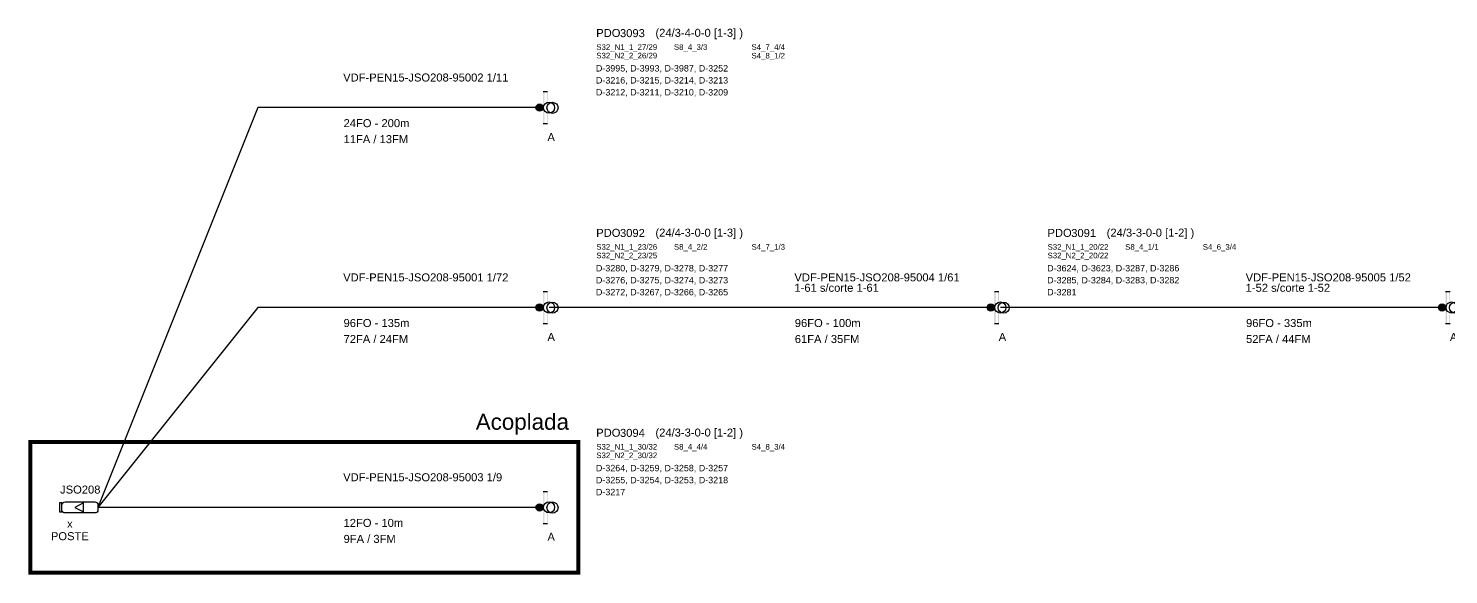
# Model space of a CAD drawing. Header units: millimetres. Extents: x 2113 to 2546, y 1456 to 1525.
# Drawn here: x 2113.3 to 2290.8, y 1456.3 to 1524.6 of the extents above; entities that cross this region are included whole.
import ezdxf
from ezdxf.enums import TextEntityAlignment as Align

# ---------------------------------------------------------------- set-up
doc = ezdxf.new("R2010")
doc.units = ezdxf.units.MM
doc.layers.get('0').update_dxf_attribs({"lineweight": 5})
for name, color, linetype in [('ACOP', 3, 'Continuous'), ('SINOP_AÉREO', 1, 'AEREO2'), ('SINOP_JSFO', 1, 'Continuous'), ('SINOP_PDO', 1, 'Continuous')]:
    doc.layers.add(name, color=color, linetype=linetype)
doc.styles.get("Standard").update_dxf_attribs({"font": ''})
doc.styles.add('VDF', font='', dxfattribs={"height": 0.25})
doc.styles.get('Standard').set_extended_font_data('Arial')
doc.styles.get('VDF').set_extended_font_data('Arial')
doc.linetypes.add('AEREO2', pattern='A,1,-1,[6,LinesVod.shx,S=0,R=0,X=0,Y=0],-1,1', length=4)

# ---------------------------------------------------------------- blocks, each defined once
blk = doc.blocks.new('*U54')
for points in [[(-4.5, 0.58), (-4.8, 0.58), (-4.8, -0.57), (-4.5, -0.57)], [(-1.8, 0.55), (-2.9, 0), (-1.8, -0.55)]]:
    blk.add_lwpolyline(points, close=True)
blk.add_lwpolyline([(-0.4, -0.7), (-4.1, -0.7, -0.414214), (-4.5, -0.3), (-4.5, 0.3, -0.414214), (-4.1, 0.7), (-0.4, 0.7, -0.414214), (0, 0.3), (0, -0.3, -0.414214)], format="xyb", close=True)
at = {"style": 'VDF'}
for tag, p in [('CABO_001', (-29.8, 2.6)), ('CABO_002', (-29.8, 1.3)), ('CABO_003', (-29.8, 0)), ('CABO_004', (-29.8, -1.3)), ('CABO_005', (-29.8, -2.6)), ('CABO_CAP_COP', (-29.75, -2.44)), ('FA_FM', (-29.75, -4.44))]:
    blk.add_attdef(tag, p, '', height=1, dxfattribs=at)
for tag, p in [('JSO#', (-2.21, 1.73)), ('M', (-3.51, -2.55)), ('CVP', (-3.51, -4.1))]:
    blk.add_attdef(tag, text='', height=1, dxfattribs=at).set_placement(p, align=Align.CENTER)
blk = doc.blocks.new('*U49')
blk.add_hatch(color=256).paths.add_polyline_path([(0, 0, 1), (-0.91, 0, 1)])
for p, q in [((0, 2), (0.56, 2)), ((0, -2), (0.56, -2))]:
    blk.add_line(p, q)
blk.add_circle((-0.45, 0), 0.453)
for centre in [(0.74, 0), (1.16, -0.02)]:
    blk.add_ellipse(centre, major_axis=(0, -0.695), ratio=0.99861)
for points in [[(0, 2), (0.15, 2), (0, -2), (0.15, -2)], [(0.46, -2), (0.56, -2), (0.46, 2), (0.56, 2)]]:
    blk.add_solid(points)
at = {"insert": (6.63, 9.84), "char_height": 1, "attachment_point": 1, "style": 'VDF'}
blk.add_mtext_dynamic_manual_height_columns('PDO', width=5.1324, gutter_width=12.5, heights=[0], dxfattribs=at)
at = {"style": 'VDF'}
for tag, p, height in [('JFO_PDO', (9.6, 8.82), 1), ('(CAP/N1-N2-N3-N4)', (14.03, 8.86), 1), ('PP_R', (6.59, 7.32), 0.8), ('SPLITTERS_001', (6.64, 7.23), 0.7), ('FLB', (11.42, 7.32), 0.8), ('SPLITTERS_002', (16.34, 7.23), 0.7), ('SPLITTERS_003', (26.04, 7.23), 0.7), ('SPLITTERS_004', (6.64, 6.16), 0.7), ('SPLITTERS_007', (6.64, 5.09), 0.7), ('SPLITTERS_005', (16.34, 6.16), 0.7), ('SPLITTERS_008', (16.33, 5.1), 0.7), ('SPLITTERS_006', (26.04, 6.15), 0.7), ('SPLITTERS_009', (26.03, 5.1), 0.7), ('CABO_001', (-25, 3.27), 1), ('CABO_002', (-25, 1.97), 1), ('CABO_003', (-25, 0.67), 1), ('CABO_004', (-25, -0.63), 1), ('CABO_005', (-25, -1.93), 1), ('CABO_CAP_COP', (-24.95, -2.44), 1), ('FA_FM', (-24.95, -4.44), 1)]:
    blk.add_attdef(tag, p, '', height=height, dxfattribs=at)
at = {"color": 5, "style": 'VDF'}
for tag, p in [('EDIFICIOS_001', (6.59, 4.52)), ('EDIFICIOS_002', (6.59, 3.02)), ('EDIFICIOS_003', (6.59, 1.52)), ('EDIFICIOS_004', (6.59, 0.02)), ('EDIFICIOS_005', (6.59, -1.46)), ('EDIFICIOS_006', (6.59, -2.92))]:
    blk.add_attdef(tag, p, '', height=0.8, dxfattribs=at)
at = {"style": 'VDF'}
blk.add_attdef('MODELO', text='', height=1, dxfattribs=at).set_placement((1, -4.18), align=Align.CENTER)
blk = doc.blocks.new('*U53')
blk.add_hatch(color=256).paths.add_polyline_path([(0, 0, 1), (-0.91, 0, 1)])
for p, q in [((0, 2), (0.56, 2)), ((0, -2), (0.56, -2))]:
    blk.add_line(p, q)
blk.add_circle((-0.45, 0), 0.453)
for centre in [(0.74, 0), (1.16, -0.02)]:
    blk.add_ellipse(centre, major_axis=(0, -0.695), ratio=0.99861)
for points in [[(0, 2), (0.15, 2), (0, -2), (0.15, -2)], [(0.46, -2), (0.56, -2), (0.46, 2), (0.56, 2)]]:
    blk.add_solid(points)
at = {"insert": (6.63, 9.84), "char_height": 1, "attachment_point": 1, "style": 'VDF'}
blk.add_mtext_dynamic_manual_height_columns('PDO', width=5.1324, gutter_width=12.5, heights=[0], dxfattribs=at)
at = {"style": 'VDF'}
for tag, p, height in [('JFO_PDO', (9.6, 8.82), 1), ('(CAP/N1-N2-N3-N4)', (14.03, 8.86), 1), ('PP_R', (6.59, 7.32), 0.8), ('SPLITTERS_001', (6.64, 7.23), 0.7), ('FLB', (11.42, 7.32), 0.8), ('SPLITTERS_002', (16.34, 7.23), 0.7), ('SPLITTERS_003', (26.04, 7.23), 0.7), ('SPLITTERS_004', (6.64, 6.16), 0.7), ('SPLITTERS_007', (6.64, 5.09), 0.7), ('SPLITTERS_005', (16.34, 6.16), 0.7), ('SPLITTERS_008', (16.33, 5.1), 0.7), ('SPLITTERS_006', (26.04, 6.15), 0.7), ('SPLITTERS_009', (26.03, 5.1), 0.7), ('CABO_001', (-25, 3.27), 1), ('CABO_002', (-25, 1.97), 1), ('CABO_003', (-25, 0.67), 1), ('CABO_004', (-25, -0.63), 1), ('CABO_005', (-25, -1.93), 1), ('CABO_CAP_COP', (-24.95, -2.44), 1), ('FA_FM', (-24.95, -4.44), 1)]:
    blk.add_attdef(tag, p, '', height=height, dxfattribs=at)
at = {"color": 5, "style": 'VDF'}
for tag, p in [('EDIFICIOS_001', (6.59, 4.52)), ('EDIFICIOS_002', (6.59, 3.02)), ('EDIFICIOS_003', (6.59, 1.52)), ('EDIFICIOS_004', (6.59, 0.02)), ('EDIFICIOS_005', (6.59, -1.46)), ('EDIFICIOS_006', (6.59, -2.92))]:
    blk.add_attdef(tag, p, '', height=0.8, dxfattribs=at)
at = {"style": 'VDF'}
blk.add_attdef('MODELO', text='', height=1, dxfattribs=at).set_placement((1, -4.18), align=Align.CENTER)
blk = doc.blocks.new('*U50')
blk.add_hatch(color=256).paths.add_polyline_path([(0, 0, 1), (-0.91, 0, 1)])
for p, q in [((0, 2), (0.56, 2)), ((0, -2), (0.56, -2))]:
    blk.add_line(p, q)
blk.add_circle((-0.45, 0), 0.453)
for centre in [(0.74, 0), (1.16, -0.02)]:
    blk.add_ellipse(centre, major_axis=(0, -0.695), ratio=0.99861)
for points in [[(0, 2), (0.15, 2), (0, -2), (0.15, -2)], [(0.46, -2), (0.56, -2), (0.46, 2), (0.56, 2)]]:
    blk.add_solid(points)
at = {"insert": (6.63, 9.84), "char_height": 1, "attachment_point": 1, "style": 'VDF'}
blk.add_mtext_dynamic_manual_height_columns('PDO', width=5.1324, gutter_width=12.5, heights=[0], dxfattribs=at)
at = {"style": 'VDF'}
for tag, p, height in [('JFO_PDO', (9.6, 8.82), 1), ('(CAP/N1-N2-N3-N4)', (14.03, 8.86), 1), ('PP_R', (6.59, 7.32), 0.8), ('SPLITTERS_001', (6.64, 7.23), 0.7), ('FLB', (11.42, 7.32), 0.8), ('SPLITTERS_002', (16.34, 7.23), 0.7), ('SPLITTERS_003', (26.04, 7.23), 0.7), ('SPLITTERS_004', (6.64, 6.16), 0.7), ('SPLITTERS_007', (6.64, 5.09), 0.7), ('SPLITTERS_005', (16.34, 6.16), 0.7), ('SPLITTERS_008', (16.33, 5.1), 0.7), ('SPLITTERS_006', (26.04, 6.15), 0.7), ('SPLITTERS_009', (26.03, 5.1), 0.7), ('CABO_001', (-25, 3.27), 1), ('CABO_002', (-25, 1.97), 1), ('CABO_003', (-25, 0.67), 1), ('CABO_004', (-25, -0.63), 1), ('CABO_005', (-25, -1.93), 1), ('CABO_CAP_COP', (-24.95, -2.44), 1), ('FA_FM', (-24.95, -4.44), 1)]:
    blk.add_attdef(tag, p, '', height=height, dxfattribs=at)
at = {"color": 5, "style": 'VDF'}
for tag, p in [('EDIFICIOS_001', (6.59, 4.52)), ('EDIFICIOS_002', (6.59, 3.02)), ('EDIFICIOS_003', (6.59, 1.52)), ('EDIFICIOS_004', (6.59, 0.02)), ('EDIFICIOS_005', (6.59, -1.46)), ('EDIFICIOS_006', (6.59, -2.92))]:
    blk.add_attdef(tag, p, '', height=0.8, dxfattribs=at)
at = {"style": 'VDF'}
blk.add_attdef('MODELO', text='', height=1, dxfattribs=at).set_placement((1, -4.18), align=Align.CENTER)
blk = doc.blocks.new('*U51')
blk.add_hatch(color=256).paths.add_polyline_path([(0, 0, 1), (-0.91, 0, 1)])
for p, q in [((0, 2), (0.56, 2)), ((0, -2), (0.56, -2))]:
    blk.add_line(p, q)
blk.add_circle((-0.45, 0), 0.453)
for centre in [(0.74, 0), (1.16, -0.02)]:
    blk.add_ellipse(centre, major_axis=(0, -0.695), ratio=0.99861)
for points in [[(0, 2), (0.15, 2), (0, -2), (0.15, -2)], [(0.46, -2), (0.56, -2), (0.46, 2), (0.56, 2)]]:
    blk.add_solid(points)
at = {"insert": (6.63, 9.84), "char_height": 1, "attachment_point": 1, "style": 'VDF'}
blk.add_mtext_dynamic_manual_height_columns('PDO', width=5.1324, gutter_width=12.5, heights=[0], dxfattribs=at)
at = {"style": 'VDF'}
for tag, p, height in [('JFO_PDO', (9.6, 8.82), 1), ('(CAP/N1-N2-N3-N4)', (14.03, 8.86), 1), ('PP_R', (6.59, 7.32), 0.8), ('SPLITTERS_001', (6.64, 7.23), 0.7), ('FLB', (11.42, 7.32), 0.8), ('SPLITTERS_002', (16.34, 7.23), 0.7), ('SPLITTERS_003', (26.04, 7.23), 0.7), ('SPLITTERS_004', (6.64, 6.16), 0.7), ('SPLITTERS_007', (6.64, 5.09), 0.7), ('SPLITTERS_005', (16.34, 6.16), 0.7), ('SPLITTERS_008', (16.33, 5.1), 0.7), ('SPLITTERS_006', (26.04, 6.15), 0.7), ('SPLITTERS_009', (26.03, 5.1), 0.7), ('CABO_001', (-25, 3.27), 1), ('CABO_002', (-25, 1.97), 1), ('CABO_003', (-25, 0.67), 1), ('CABO_004', (-25, -0.63), 1), ('CABO_005', (-25, -1.93), 1), ('CABO_CAP_COP', (-24.95, -2.44), 1), ('FA_FM', (-24.95, -4.44), 1)]:
    blk.add_attdef(tag, p, '', height=height, dxfattribs=at)
at = {"color": 5, "style": 'VDF'}
for tag, p in [('EDIFICIOS_001', (6.59, 4.52)), ('EDIFICIOS_002', (6.59, 3.02)), ('EDIFICIOS_003', (6.59, 1.52)), ('EDIFICIOS_004', (6.59, 0.02)), ('EDIFICIOS_005', (6.59, -1.46)), ('EDIFICIOS_006', (6.59, -2.92))]:
    blk.add_attdef(tag, p, '', height=0.8, dxfattribs=at)
at = {"style": 'VDF'}
blk.add_attdef('MODELO', text='', height=1, dxfattribs=at).set_placement((1, -4.18), align=Align.CENTER)
blk = doc.blocks.new('*U52')
blk.add_hatch(color=256).paths.add_polyline_path([(0, 0, 1), (-0.91, 0, 1)])
for p, q in [((0, 2), (0.56, 2)), ((0, -2), (0.56, -2))]:
    blk.add_line(p, q)
blk.add_circle((-0.45, 0), 0.453)
for centre in [(0.74, 0), (1.16, -0.02)]:
    blk.add_ellipse(centre, major_axis=(0, -0.695), ratio=0.99861)
for points in [[(0, 2), (0.15, 2), (0, -2), (0.15, -2)], [(0.46, -2), (0.56, -2), (0.46, 2), (0.56, 2)]]:
    blk.add_solid(points)
at = {"insert": (6.63, 9.84), "char_height": 1, "attachment_point": 1, "style": 'VDF'}
blk.add_mtext_dynamic_manual_height_columns('PDO', width=5.1324, gutter_width=12.5, heights=[0], dxfattribs=at)
at = {"style": 'VDF'}
for tag, p, height in [('JFO_PDO', (9.6, 8.82), 1), ('(CAP/N1-N2-N3-N4)', (14.03, 8.86), 1), ('PP_R', (6.59, 7.32), 0.8), ('SPLITTERS_001', (6.64, 7.23), 0.7), ('FLB', (11.42, 7.32), 0.8), ('SPLITTERS_002', (16.34, 7.23), 0.7), ('SPLITTERS_003', (26.04, 7.23), 0.7), ('SPLITTERS_004', (6.64, 6.16), 0.7), ('SPLITTERS_007', (6.64, 5.09), 0.7), ('SPLITTERS_005', (16.34, 6.16), 0.7), ('SPLITTERS_008', (16.33, 5.1), 0.7), ('SPLITTERS_006', (26.04, 6.15), 0.7), ('SPLITTERS_009', (26.03, 5.1), 0.7), ('CABO_001', (-25, 3.27), 1), ('CABO_002', (-25, 1.97), 1), ('CABO_003', (-25, 0.67), 1), ('CABO_004', (-25, -0.63), 1), ('CABO_005', (-25, -1.93), 1), ('CABO_CAP_COP', (-24.95, -2.44), 1), ('FA_FM', (-24.95, -4.44), 1)]:
    blk.add_attdef(tag, p, '', height=height, dxfattribs=at)
at = {"color": 5, "style": 'VDF'}
for tag, p in [('EDIFICIOS_001', (6.59, 4.52)), ('EDIFICIOS_002', (6.59, 3.02)), ('EDIFICIOS_003', (6.59, 1.52)), ('EDIFICIOS_004', (6.59, 0.02)), ('EDIFICIOS_005', (6.59, -1.46)), ('EDIFICIOS_006', (6.59, -2.92))]:
    blk.add_attdef(tag, p, '', height=0.8, dxfattribs=at)
at = {"style": 'VDF'}
blk.add_attdef('MODELO', text='', height=1, dxfattribs=at).set_placement((1, -4.18), align=Align.CENTER)

msp = doc.modelspace()

# ---------------------------------------------------------------- linework, layer by layer
at = {"layer": 'ACOP', "color": 3, "const_width": 0.5}
msp.add_lwpolyline([(2182, 1456.52), (2113.53, 1456.52), (2113.53, 1472.84), (2182, 1472.84)], close=True, dxfattribs=at)
at = {"layer": 'SINOP_AÉREO', "linetype": 'AEREO2'}
for points in [[(2177.62, 1514.68), (2141.97, 1514.68), (2121.97, 1464.68)], [(2177.62, 1489.68), (2141.97, 1489.68), (2121.97, 1464.68)], [(2234.02, 1489.68), (2178.37, 1489.68)], [(2290.42, 1489.68), (2234.76, 1489.68)], [(2177.62, 1464.68), (2121.97, 1464.68)]]:
    msp.add_lwpolyline(points, dxfattribs=at)

# ---------------------------------------------------------------- block references
at = {"layer": 'SINOP_JSFO', "color": 4}
ref = msp.add_blockref('*U54', (2121.97, 1464.68), dxfattribs=at)
ref.add_attrib('M', 'x', dxfattribs={"layer": '0', "height": 1, "style": 'VDF'}).set_placement((2118.46, 1462.13), align=Align.CENTER)
ref.add_attrib('JSO#JFO', 'JSO208', dxfattribs={"layer": '0', "height": 1, "style": 'VDF'}).set_placement((2119.76, 1466.41), align=Align.CENTER)
ref.add_attrib('CVP', 'POSTE', dxfattribs={"layer": '0', "height": 1, "style": 'VDF'}).set_placement((2118.46, 1460.58), align=Align.CENTER)
at = {"layer": 'SINOP_PDO'}
for name, p, values in [('*U53', (2177.62, 1514.68), {'JFO_PDO': '3093', 'MODELO': 'A', 'CABO_001': 'VDF-PEN15-JSO208-95002 1/11', 'FA_FM': '11FA / 13FM', 'CABO_CAP_COP': '24FO - 200m', '(CAP/N1-N2-N3-N4)': '(24/3-4-0-0 [1-3] )', 'SPLITTERS_001': 'S32_N1_1_27/29', 'SPLITTERS_002': 'S8_4_3/3', 'SPLITTERS_003': 'S4_7_4/4', 'SPLITTERS_004': 'S32_N2_2_26/29', 'SPLITTERS_006': 'S4_8_1/2', 'EDIFICIOS_001': 'D-3995, D-3993, D-3987, D-3252', 'EDIFICIOS_002': 'D-3216, D-3215, D-3214, D-3213', 'EDIFICIOS_003': 'D-3212, D-3211, D-3210, D-3209'}), ('*U49', (2177.62, 1489.68), {'JFO_PDO': '3092', 'MODELO': 'A', 'CABO_001': 'VDF-PEN15-JSO208-95001 1/72', 'FA_FM': '72FA / 24FM', 'CABO_CAP_COP': '96FO - 135m', '(CAP/N1-N2-N3-N4)': '(24/4-3-0-0 [1-3] )', 'SPLITTERS_001': 'S32_N1_1_23/26', 'SPLITTERS_002': 'S8_4_2/2', 'SPLITTERS_003': 'S4_7_1/3', 'SPLITTERS_004': 'S32_N2_2_23/25', 'EDIFICIOS_001': 'D-3280, D-3279, D-3278, D-3277', 'EDIFICIOS_002': 'D-3276, D-3275, D-3274, D-3273', 'EDIFICIOS_003': 'D-3272, D-3267, D-3266, D-3265'}), ('*U51', (2234.02, 1489.68), {'JFO_PDO': '3091', 'MODELO': 'A', 'CABO_001': 'VDF-PEN15-JSO208-95004 1/61', 'CABO_002': '1-61 s/corte 1-61', 'FA_FM': '61FA / 35FM', 'CABO_CAP_COP': '96FO - 100m', '(CAP/N1-N2-N3-N4)': '(24/3-3-0-0 [1-2] )', 'SPLITTERS_001': 'S32_N1_1_20/22', 'SPLITTERS_002': 'S8_4_1/1', 'SPLITTERS_003': 'S4_6_3/4', 'SPLITTERS_004': 'S32_N2_2_20/22', 'EDIFICIOS_001': 'D-3624, D-3623, D-3287, D-3286', 'EDIFICIOS_002': 'D-3285, D-3284, D-3283, D-3282', 'EDIFICIOS_003': 'D-3281'}), ('*U52', (2290.42, 1489.68), {'JFO_PDO': '3090', 'MODELO': 'A', 'CABO_001': 'VDF-PEN15-JSO208-95005 1/52', 'CABO_002': '1-52 s/corte 1-52', 'FA_FM': '52FA / 44FM', 'CABO_CAP_COP': '96FO - 335m', '(CAP/N1-N2-N3-N4)': '(24/2-2-0-0 [1-0] )', 'SPLITTERS_001': 'S32_N1_1_18/19', 'SPLITTERS_002': 'S8_3_8/8', 'SPLITTERS_004': 'S32_N2_2_18/19', 'EDIFICIOS_001': 'D-3912, D-3883, D-3881, D-3395', 'EDIFICIOS_002': 'D-3393'}), ('*U50', (2177.62, 1464.68), {'JFO_PDO': '3094', 'MODELO': 'A', 'CABO_001': 'VDF-PEN15-JSO208-95003 1/9', 'FA_FM': '9FA / 3FM', 'CABO_CAP_COP': '12FO - 10m', '(CAP/N1-N2-N3-N4)': '(24/3-3-0-0 [1-2] )', 'SPLITTERS_001': 'S32_N1_1_30/32', 'SPLITTERS_002': 'S8_4_4/4', 'SPLITTERS_003': 'S4_8_3/4', 'SPLITTERS_004': 'S32_N2_2_30/32', 'EDIFICIOS_001': 'D-3264, D-3259, D-3258, D-3257', 'EDIFICIOS_002': 'D-3255, D-3254, D-3253, D-3218', 'EDIFICIOS_003': 'D-3217'})]:
    msp.add_blockref(name, p, dxfattribs=at).add_auto_attribs(values)

# ---------------------------------------------------------------- texts
at = {"layer": 'ACOP', "color": 3, "insert": (2169.19, 1476.39), "char_height": 2, "attachment_point": 1}
msp.add_mtext_dynamic_manual_height_columns('Acoplada', width=12.6704, gutter_width=12.5, heights=[0], dxfattribs=at)

doc.saveas('drawing.dxf')
